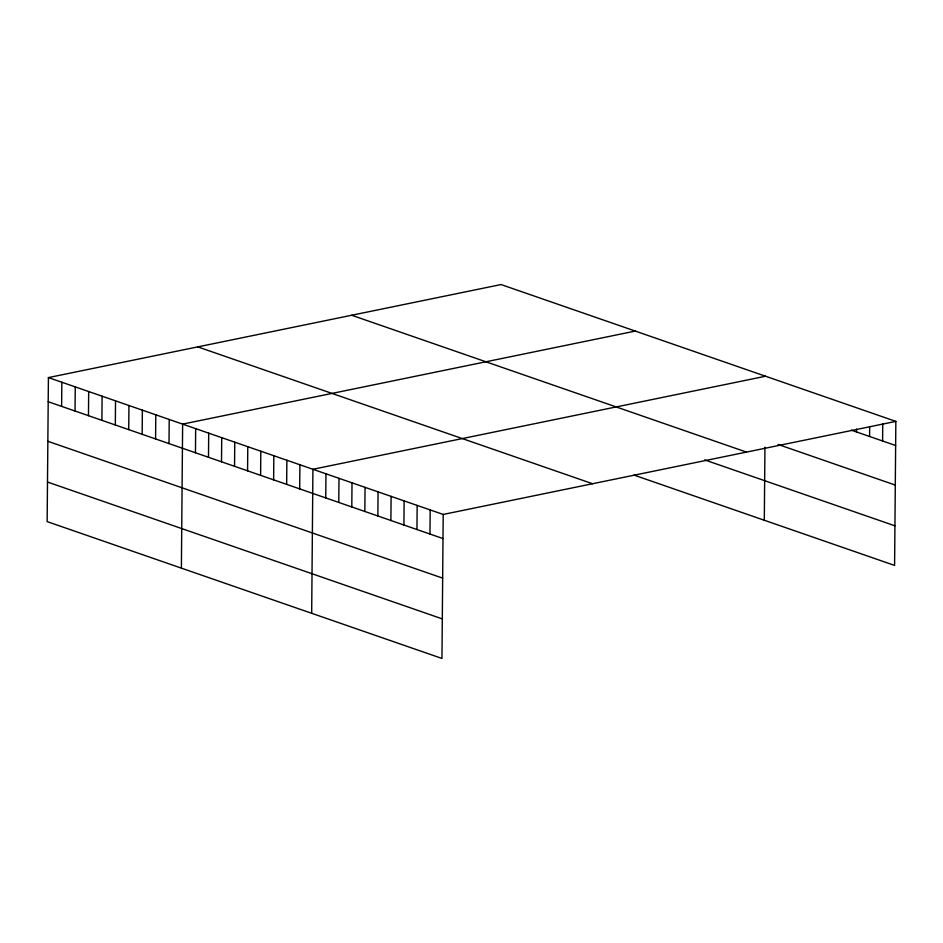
<?xml version="1.0" encoding="UTF-8"?>
<svg xmlns="http://www.w3.org/2000/svg" width="943" height="943" viewBox="0 0 943 943"><rect width="100%" height="100%" fill="white"/><g stroke="black" fill="none" stroke-linecap="round" stroke-linejoin="round"><path stroke-width="1.41" d="M48.411 377.589L47.15 521.609L441.961 658.45L443.21 514.442L48.411 377.589L501.039 284.55L895.85 421.391L894.589 565.411L634.026 475.095M61.625 406.362L61.825 382.245M75.039 411.018L75.251 386.901M88.465 415.674L88.677 391.545M101.891 420.319L102.103 396.201M115.317 424.975L115.529 400.858M128.731 429.631L128.943 405.514M142.157 434.287L142.369 410.158M155.583 438.931L155.795 414.814M169.009 443.587L169.221 419.47M181.386 568.134L182.636 424.114L635.276 331.076M195.46 452.758L195.672 428.629M208.486 457.272L208.698 433.155M221.511 461.787L221.723 437.67M234.548 466.302L234.76 442.184M247.573 470.816L247.785 446.699M260.598 475.331L260.81 451.214M273.635 479.846L273.835 455.728M286.66 484.372L286.872 460.243M299.685 488.887L299.898 464.758M311.673 613.292L312.923 469.272L765.563 376.233M325.748 497.916L325.96 473.799M338.773 502.43L338.985 478.313M351.798 506.945L352.01 482.828M364.835 511.46L365.047 487.342M377.86 515.974L378.072 491.857M390.885 520.489L391.097 496.372M403.922 525.015L404.123 500.886M416.947 529.53L417.16 505.401M429.973 534.044L430.185 509.915M764.301 520.253L764.95 447.194M856.55 431.965L856.574 429.124M869.587 436.479L869.67 426.554M882.613 440.994L882.754 423.973M443.21 514.442L895.85 421.391M851.34 430.161L895.638 445.509M778.034 444.436L895.296 485.079M351.668 315.245L746.479 452.098M704.716 459.913L894.942 525.84M197.782 346.883L592.581 483.735M48.199 401.718L442.998 538.559M47.845 441.277L442.656 578.13M47.492 482.038L442.302 618.891"/></g></svg>
